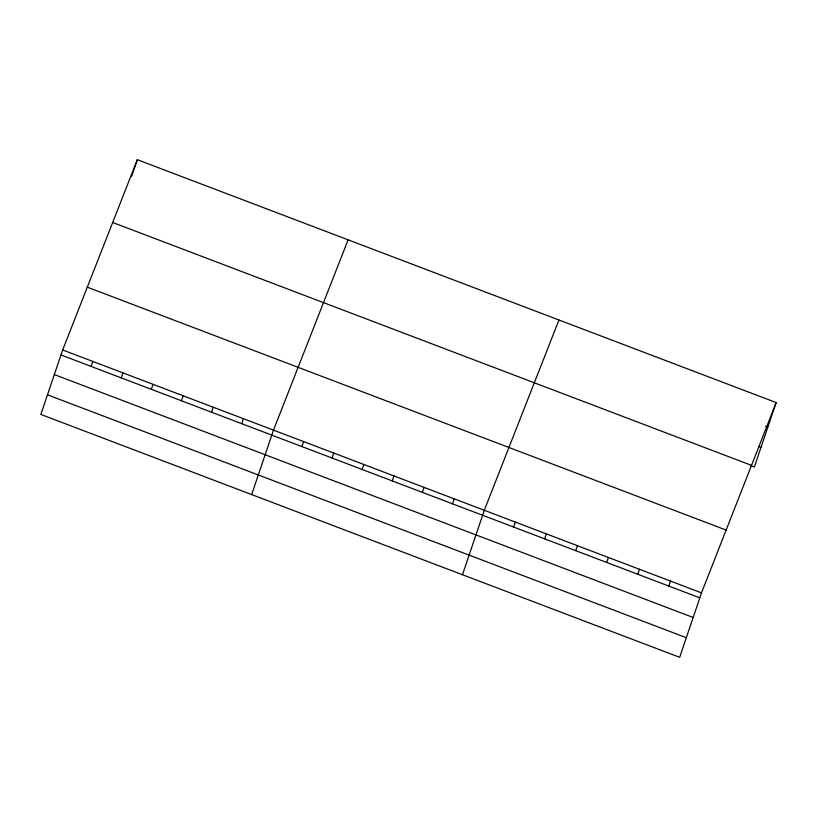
<?xml version="1.0" encoding="UTF-8"?>
<svg xmlns="http://www.w3.org/2000/svg" width="817" height="817" viewBox="0 0 817 817"><rect width="100%" height="100%" fill="white"/><g stroke="black" fill="none" stroke-linecap="round" stroke-linejoin="round"><path stroke-width="1.23" d="M62.664 349.972L40.85 414.433L679.683 657.317L701.497 592.866L776.15 402.567L137.317 159.683L62.664 349.972L701.497 592.866M131.721 176.206L137.317 159.683M91.096 366.414L92.781 361.431M121.212 377.863L122.897 372.879M151.329 389.311L153.014 384.327M181.445 400.769L183.131 395.775M211.562 412.217L213.247 407.223M241.679 423.666L243.364 418.682M251.667 494.581L273.481 430.13L348.134 239.83M301.912 446.572L303.597 441.578M332.029 458.02L333.714 453.026M362.145 469.469L363.831 464.485M392.252 480.917L393.947 475.933M422.369 492.375L424.064 487.381M452.485 503.823L454.181 498.83M462.473 574.739L484.297 510.288L558.951 319.988M513.638 527.067L515.323 522.083M544.663 538.863L546.348 533.879M575.689 550.668L577.384 545.674M606.725 562.464L608.41 557.47M637.75 574.259L639.435 569.275M668.776 586.055L670.471 581.071M776.15 402.567L754.336 467.028L750.884 465.71M765.519 426.311L767.817 427.179M758.676 446.521L760.974 447.399M112.685 222.479L751.517 465.363M87.307 287.175L726.129 530.07M60.979 354.966L699.812 597.85M54.341 374.584L693.163 617.478M47.488 394.805L686.321 637.699"/></g></svg>
